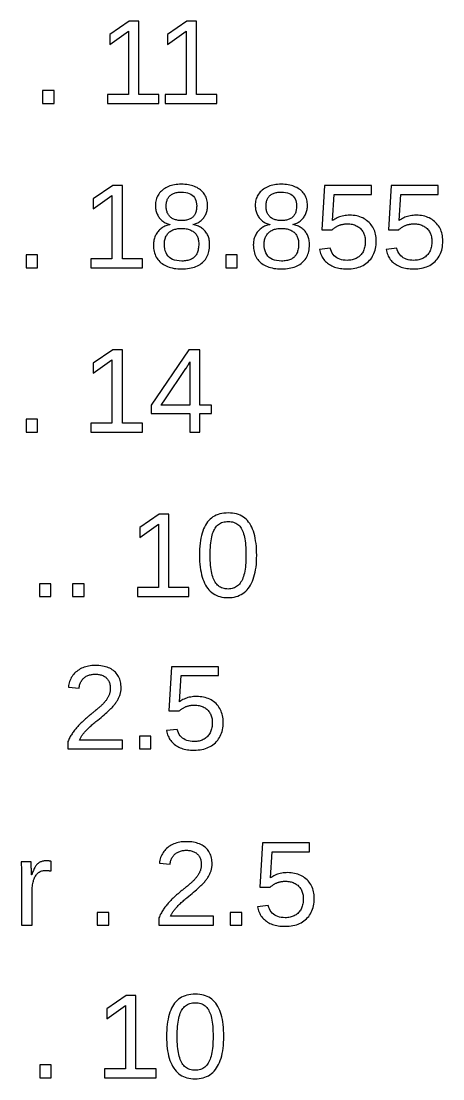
# Model space of a CAD drawing. Extents: x -27 to 133, y -77 to 15.
# Drawn here: x 112.62 to 120.69, y -29.76 to -9.49 of the extents above; entities that cross this region are included whole.
import ezdxf

# ---------------------------------------------------------------- set-up
doc = ezdxf.new("R2010")
doc.units = 0
doc.layers.get('0').update_dxf_attribs({"linetype": 'CONTINUOUS'})

msp = doc.modelspace()

# ---------------------------------------------------------------- linework, layer by layer
for points in [[(115.255, -10.8977), (114.871, -10.8977), (114.871, -9.49239), (114.686, -9.49239), (114.313, -9.74861), (114.313, -9.93883), (114.669, -9.68484), (114.669, -10.8977), (114.267, -10.8977), (114.267, -11.0689), (115.255, -11.0689)], [(116.36, -10.8977), (115.976, -10.8977), (115.976, -9.49239), (115.79, -9.49239), (115.417, -9.74861), (115.417, -9.93883), (115.773, -9.68484), (115.773, -10.8977), (115.372, -10.8977), (115.372, -11.0689), (116.36, -11.0689)], [(113.247, -10.8239), (113.028, -10.8239), (113.028, -11.0689), (113.247, -11.0689)], [(114.938, -14.0477), (114.555, -14.0477), (114.555, -12.6424), (114.369, -12.6424), (113.996, -12.8986), (113.996, -13.0888), (114.352, -12.8348), (114.352, -14.0477), (113.951, -14.0477), (113.951, -14.2189), (114.938, -14.2189)], [(115.727, -14.2406), (115.765, -14.2384), (115.802, -14.2348), (115.837, -14.2298), (115.87, -14.2233), (115.902, -14.2153), (115.933, -14.2059), (115.962, -14.1951), (115.99, -14.1829), (116.016, -14.1691), (116.041, -14.154), (116.065, -14.1374), (116.087, -14.1194), (116.107, -14.1), (116.126, -14.0795), (116.143, -14.0579), (116.159, -14.0352), (116.173, -14.0113), (116.185, -13.9863), (116.196, -13.9601), (116.205, -13.9328), (116.212, -13.9044), (116.218, -13.8748), (116.222, -13.8441), (116.224, -13.8122), (116.225, -13.7792), (116.225, -13.7556), (116.223, -13.7326), (116.221, -13.7102), (116.217, -13.6884), (116.213, -13.6673), (116.207, -13.6467), (116.201, -13.6268), (116.194, -13.6075), (116.185, -13.5888), (116.176, -13.5707), (116.165, -13.5532), (116.154, -13.5364), (116.141, -13.5202), (116.128, -13.5047), (116.114, -13.4902), (116.099, -13.4766), (116.083, -13.4639), (116.067, -13.4522), (116.05, -13.4414), (116.032, -13.4316), (116.013, -13.4227), (115.993, -13.4147), (115.973, -13.4076), (115.951, -13.4015), (115.929, -13.3963), (115.906, -13.3921), (115.906, -13.3876), (115.926, -13.3832), (115.945, -13.3779), (115.963, -13.3717), (115.981, -13.3646), (115.998, -13.3567), (116.015, -13.3479), (116.03, -13.3381), (116.045, -13.3275), (116.06, -13.316), (116.074, -13.3036), (116.087, -13.2904), (116.099, -13.2762), (116.111, -13.2612), (116.122, -13.2455), (116.132, -13.2293), (116.142, -13.2128), (116.15, -13.1959), (116.158, -13.1786), (116.164, -13.1608), (116.17, -13.1426), (116.175, -13.1241), (116.179, -13.1051), (116.182, -13.0857), (116.184, -13.0659), (116.186, -13.0457), (116.186, -13.0251), (116.185, -12.9968), (116.183, -12.9694), (116.179, -12.9429), (116.173, -12.9174), (116.166, -12.8927), (116.157, -12.869), (116.147, -12.8462), (116.135, -12.8243), (116.122, -12.8033), (116.106, -12.7833), (116.09, -12.7641), (116.071, -12.7459), (116.051, -12.7285), (116.03, -12.7123), (116.008, -12.6974), (115.984, -12.6838), (115.959, -12.6714), (115.933, -12.6604), (115.906, -12.6507), (115.878, -12.6422), (115.848, -12.6351), (115.818, -12.6293), (115.786, -12.6247), (115.753, -12.6215), (115.719, -12.6195), (115.684, -12.6189), (115.649, -12.6196), (115.616, -12.6215), (115.584, -12.6248), (115.553, -12.6295), (115.523, -12.6354), (115.494, -12.6427), (115.466, -12.6513), (115.439, -12.6613), (115.414, -12.6725), (115.389, -12.6851), (115.365, -12.699), (115.343, -12.7142), (115.322, -12.7308), (115.302, -12.7484), (115.283, -12.7668), (115.267, -12.7861), (115.252, -12.8061), (115.238, -12.827), (115.226, -12.8486), (115.216, -12.8711), (115.207, -12.8943), (115.2, -12.9184), (115.194, -12.9433), (115.19, -12.969), (115.188, -12.9955), (115.187, -13.0228), (115.187, -13.0434), (115.189, -13.0636), (115.191, -13.0835), (115.194, -13.1028), (115.198, -13.1218), (115.203, -13.1404), (115.209, -13.1586), (115.215, -13.1763), (115.223, -13.1937), (115.231, -13.2106), (115.24, -13.2271), (115.25, -13.2432), (115.261, -13.2589), (115.273, -13.274), (115.286, -13.2882), (115.299, -13.3016), (115.312, -13.3142), (115.327, -13.3259), (115.342, -13.3368), (115.357, -13.3469), (115.374, -13.3562), (115.39, -13.3646), (115.408, -13.3721), (115.426, -13.3789), (115.445, -13.3848), (115.464, -13.3898), (115.464, -13.3943), (115.444, -13.3982), (115.423, -13.4031), (115.404, -13.409), (115.384, -13.4159), (115.366, -13.4238), (115.348, -13.4326), (115.331, -13.4424), (115.314, -13.4532), (115.297, -13.465), (115.282, -13.4777), (115.267, -13.4914), (115.252, -13.5062), (115.238, -13.5219), (115.225, -13.5383), (115.213, -13.5554), (115.202, -13.573), (115.192, -13.5912), (115.184, -13.61), (115.176, -13.6294), (115.169, -13.6494), (115.163, -13.6699), (115.158, -13.6911), (115.155, -13.7128), (115.152, -13.7351), (115.151, -13.758), (115.15, -13.7814), (115.151, -13.8147), (115.153, -13.8469), (115.158, -13.8778), (115.164, -13.9075), (115.171, -13.9361), (115.18, -13.9634), (115.191, -13.9896), (115.204, -14.0146), (115.218, -14.0384), (115.234, -14.061), (115.252, -14.0824), (115.272, -14.1026), (115.293, -14.1216), (115.315, -14.1393), (115.339, -14.1556), (115.364, -14.1705), (115.391, -14.1839), (115.419, -14.196), (115.448, -14.2066), (115.478, -14.2158), (115.51, -14.2236), (115.543, -14.23), (115.577, -14.2349), (115.613, -14.2385), (115.65, -14.2406), (115.688, -14.2413)], [(115.665, -13.3133), (115.644, -13.3121), (115.625, -13.31), (115.606, -13.307), (115.588, -13.3032), (115.57, -13.2986), (115.554, -13.2931), (115.538, -13.2868), (115.523, -13.2797), (115.508, -13.2717), (115.495, -13.2629), (115.482, -13.2532), (115.469, -13.2427), (115.458, -13.2314), (115.448, -13.2193), (115.438, -13.2065), (115.43, -13.1929), (115.422, -13.1785), (115.415, -13.1634), (115.409, -13.1475), (115.404, -13.1309), (115.4, -13.1135), (115.397, -13.0953), (115.395, -13.0764), (115.393, -13.0567), (115.393, -13.0362), (115.393, -13.0161), (115.395, -12.9968), (115.397, -12.9783), (115.4, -12.9606), (115.404, -12.9436), (115.409, -12.9274), (115.414, -12.912), (115.421, -12.8974), (115.429, -12.8835), (115.437, -12.8705), (115.446, -12.8582), (115.456, -12.8467), (115.467, -12.836), (115.479, -12.826), (115.492, -12.8169), (115.505, -12.8086), (115.519, -12.801), (115.535, -12.7943), (115.55, -12.7883), (115.567, -12.7831), (115.584, -12.7788), (115.603, -12.7752), (115.622, -12.7724), (115.642, -12.7704), (115.662, -12.7692), (115.684, -12.7688), (115.727, -12.7704), (115.767, -12.7752), (115.803, -12.7831), (115.836, -12.7941), (115.866, -12.8084), (115.892, -12.8258), (115.914, -12.8464), (115.934, -12.8701), (115.949, -12.897), (115.961, -12.9271), (115.97, -12.9603), (115.975, -12.9967), (115.977, -13.0362), (115.976, -13.0583), (115.975, -13.0794), (115.973, -13.0996), (115.97, -13.1188), (115.966, -13.137), (115.961, -13.1543), (115.955, -13.1706), (115.949, -13.1859), (115.941, -13.2003), (115.933, -13.2138), (115.924, -13.2262), (115.914, -13.2377), (115.903, -13.2483), (115.891, -13.258), (115.878, -13.2669), (115.865, -13.275), (115.85, -13.2824), (115.835, -13.289), (115.819, -13.2948), (115.803, -13.2998), (115.785, -13.3041), (115.767, -13.3075), (115.748, -13.3103), (115.728, -13.3122), (115.707, -13.3134), (115.686, -13.3137)], [(117.639, -14.2406), (117.676, -14.2384), (117.713, -14.2348), (117.748, -14.2298), (117.781, -14.2233), (117.813, -14.2153), (117.844, -14.2059), (117.873, -14.1951), (117.901, -14.1829), (117.927, -14.1691), (117.952, -14.154), (117.976, -14.1374), (117.998, -14.1194), (118.018, -14.1), (118.037, -14.0795), (118.054, -14.0579), (118.07, -14.0352), (118.084, -14.0113), (118.096, -13.9863), (118.107, -13.9601), (118.116, -13.9328), (118.123, -13.9044), (118.129, -13.8748), (118.133, -13.8441), (118.136, -13.8122), (118.137, -13.7792), (118.136, -13.7556), (118.135, -13.7326), (118.132, -13.7102), (118.129, -13.6884), (118.124, -13.6673), (118.119, -13.6467), (118.112, -13.6268), (118.105, -13.6075), (118.096, -13.5888), (118.087, -13.5707), (118.076, -13.5532), (118.065, -13.5364), (118.053, -13.5202), (118.039, -13.5047), (118.025, -13.4902), (118.01, -13.4766), (117.995, -13.4639), (117.978, -13.4522), (117.961, -13.4414), (117.943, -13.4316), (117.924, -13.4227), (117.904, -13.4147), (117.884, -13.4076), (117.863, -13.4015), (117.84, -13.3963), (117.818, -13.3921), (117.818, -13.3876), (117.837, -13.3832), (117.856, -13.3779), (117.875, -13.3717), (117.892, -13.3646), (117.909, -13.3567), (117.926, -13.3479), (117.942, -13.3381), (117.957, -13.3275), (117.971, -13.316), (117.985, -13.3036), (117.998, -13.2904), (118.011, -13.2762), (118.022, -13.2612), (118.033, -13.2455), (118.044, -13.2293), (118.053, -13.2128), (118.061, -13.1959), (118.069, -13.1786), (118.076, -13.1608), (118.081, -13.1426), (118.086, -13.1241), (118.09, -13.1051), (118.093, -13.0857), (118.096, -13.0659), (118.097, -13.0457), (118.097, -13.0251), (118.097, -12.9968), (118.094, -12.9694), (118.09, -12.9429), (118.085, -12.9174), (118.077, -12.8927), (118.069, -12.869), (118.058, -12.8462), (118.046, -12.8243), (118.033, -12.8033), (118.018, -12.7833), (118.001, -12.7641), (117.982, -12.7459), (117.963, -12.7285), (117.941, -12.7123), (117.919, -12.6974), (117.895, -12.6838), (117.87, -12.6714), (117.844, -12.6604), (117.817, -12.6507), (117.789, -12.6422), (117.76, -12.6351), (117.729, -12.6293), (117.697, -12.6247), (117.664, -12.6215), (117.63, -12.6195), (117.595, -12.6189), (117.561, -12.6196), (117.527, -12.6215), (117.495, -12.6248), (117.464, -12.6295), (117.434, -12.6354), (117.405, -12.6427), (117.377, -12.6513), (117.35, -12.6613), (117.325, -12.6725), (117.3, -12.6851), (117.277, -12.699), (117.254, -12.7142), (117.233, -12.7308), (117.213, -12.7484), (117.195, -12.7668), (117.178, -12.7861), (117.163, -12.8061), (117.149, -12.827), (117.137, -12.8486), (117.127, -12.8711), (117.118, -12.8943), (117.111, -12.9184), (117.105, -12.9433), (117.101, -12.969), (117.099, -12.9955), (117.098, -13.0228), (117.099, -13.0434), (117.1, -13.0636), (117.102, -13.0835), (117.105, -13.1028), (117.109, -13.1218), (117.114, -13.1404), (117.12, -13.1586), (117.126, -13.1763), (117.134, -13.1937), (117.142, -13.2106), (117.151, -13.2271), (117.162, -13.2432), (117.173, -13.2589), (117.184, -13.274), (117.197, -13.2882), (117.21, -13.3016), (117.224, -13.3142), (117.238, -13.3259), (117.253, -13.3368), (117.268, -13.3469), (117.285, -13.3562), (117.302, -13.3646), (117.319, -13.3721), (117.337, -13.3789), (117.356, -13.3848), (117.376, -13.3898), (117.376, -13.3943), (117.355, -13.3982), (117.334, -13.4031), (117.315, -13.409), (117.296, -13.4159), (117.277, -13.4238), (117.259, -13.4326), (117.242, -13.4424), (117.225, -13.4532), (117.209, -13.465), (117.193, -13.4777), (117.178, -13.4914), (117.164, -13.5062), (117.15, -13.5219), (117.137, -13.5383), (117.125, -13.5554), (117.114, -13.573), (117.104, -13.5912), (117.095, -13.61), (117.087, -13.6294), (117.08, -13.6494), (117.074, -13.6699), (117.07, -13.6911), (117.066, -13.7128), (117.063, -13.7351), (117.062, -13.758), (117.061, -13.7814), (117.062, -13.8147), (117.065, -13.8469), (117.069, -13.8778), (117.075, -13.9075), (117.082, -13.9361), (117.092, -13.9634), (117.103, -13.9896), (117.115, -14.0146), (117.13, -14.0384), (117.146, -14.061), (117.163, -14.0824), (117.183, -14.1026), (117.204, -14.1216), (117.227, -14.1393), (117.25, -14.1556), (117.276, -14.1705), (117.302, -14.1839), (117.33, -14.196), (117.359, -14.2066), (117.39, -14.2158), (117.421, -14.2236), (117.454, -14.23), (117.489, -14.2349), (117.524, -14.2385), (117.561, -14.2406), (117.599, -14.2413)], [(117.576, -13.3133), (117.556, -13.3121), (117.536, -13.31), (117.517, -13.307), (117.499, -13.3032), (117.482, -13.2986), (117.465, -13.2931), (117.449, -13.2868), (117.434, -13.2797), (117.419, -13.2717), (117.406, -13.2629), (117.393, -13.2532), (117.381, -13.2427), (117.369, -13.2314), (117.359, -13.2193), (117.349, -13.2065), (117.341, -13.1929), (117.333, -13.1785), (117.326, -13.1634), (117.32, -13.1475), (117.315, -13.1309), (117.311, -13.1135), (117.308, -13.0953), (117.306, -13.0764), (117.305, -13.0567), (117.304, -13.0362), (117.305, -13.0161), (117.306, -12.9968), (117.308, -12.9783), (117.311, -12.9606), (117.315, -12.9436), (117.32, -12.9274), (117.326, -12.912), (117.332, -12.8974), (117.34, -12.8835), (117.348, -12.8705), (117.357, -12.8582), (117.367, -12.8467), (117.378, -12.836), (117.39, -12.826), (117.403, -12.8169), (117.416, -12.8086), (117.431, -12.801), (117.446, -12.7943), (117.462, -12.7883), (117.478, -12.7831), (117.496, -12.7788), (117.514, -12.7752), (117.533, -12.7724), (117.553, -12.7704), (117.574, -12.7692), (117.595, -12.7688), (117.638, -12.7704), (117.678, -12.7752), (117.715, -12.7831), (117.748, -12.7941), (117.777, -12.8084), (117.803, -12.8258), (117.826, -12.8464), (117.845, -12.8701), (117.86, -12.897), (117.873, -12.9271), (117.881, -12.9603), (117.886, -12.9967), (117.888, -13.0362), (117.888, -13.0583), (117.886, -13.0794), (117.884, -13.0996), (117.881, -13.1188), (117.877, -13.137), (117.872, -13.1543), (117.867, -13.1706), (117.86, -13.1859), (117.852, -13.2003), (117.844, -13.2138), (117.835, -13.2262), (117.825, -13.2377), (117.814, -13.2483), (117.802, -13.258), (117.789, -13.2669), (117.776, -13.275), (117.762, -13.2824), (117.746, -13.289), (117.731, -13.2948), (117.714, -13.2998), (117.697, -13.3041), (117.678, -13.3075), (117.659, -13.3103), (117.639, -13.3122), (117.619, -13.3134), (117.597, -13.3137)], [(118.895, -14.2405), (118.933, -14.2379), (118.97, -14.2337), (119.006, -14.2277), (119.04, -14.2201), (119.073, -14.2108), (119.105, -14.1998), (119.135, -14.1871), (119.164, -14.1727), (119.192, -14.1566), (119.218, -14.1388), (119.243, -14.1193), (119.266, -14.0981), (119.288, -14.0754), (119.308, -14.0515), (119.327, -14.0263), (119.343, -13.9999), (119.358, -13.9722), (119.371, -13.9432), (119.383, -13.913), (119.392, -13.8816), (119.4, -13.8488), (119.407, -13.8148), (119.411, -13.7796), (119.414, -13.7431), (119.414, -13.7053), (119.414, -13.6721), (119.411, -13.6398), (119.407, -13.6085), (119.401, -13.5782), (119.394, -13.5489), (119.385, -13.5206), (119.374, -13.4932), (119.362, -13.4668), (119.348, -13.4414), (119.333, -13.417), (119.315, -13.3935), (119.297, -13.371), (119.276, -13.3495), (119.254, -13.3294), (119.231, -13.3108), (119.207, -13.2938), (119.182, -13.2785), (119.156, -13.2647), (119.129, -13.2526), (119.1, -13.2421), (119.07, -13.2332), (119.04, -13.226), (119.008, -13.2203), (118.975, -13.2163), (118.941, -13.2138), (118.905, -13.213), (118.876, -13.2136), (118.847, -13.2154), (118.819, -13.2184), (118.792, -13.2226), (118.765, -13.2279), (118.739, -13.2345), (118.714, -13.2422), (118.69, -13.2512), (118.666, -13.2613), (118.644, -13.2726), (118.621, -13.2851), (118.6, -13.2988), (118.58, -13.3137), (118.61, -12.8136), (119.323, -12.8136), (119.323, -12.6424), (118.426, -12.6424), (118.374, -13.4905), (118.571, -13.4905), (118.582, -13.4813), (118.592, -13.4724), (118.603, -13.464), (118.614, -13.456), (118.625, -13.4485), (118.636, -13.4413), (118.647, -13.4346), (118.657, -13.4283), (118.668, -13.4225), (118.679, -13.417), (118.69, -13.412), (118.701, -13.4074), (118.712, -13.4033), (118.723, -13.3994), (118.734, -13.3959), (118.745, -13.3927), (118.756, -13.3898), (118.768, -13.3873), (118.779, -13.385), (118.791, -13.383), (118.803, -13.3813), (118.815, -13.3799), (118.827, -13.3789), (118.839, -13.3781), (118.851, -13.3777), (118.864, -13.3775), (118.888, -13.3781), (118.911, -13.3797), (118.933, -13.3824), (118.954, -13.3862), (118.975, -13.3911), (118.995, -13.3971), (119.014, -13.4041), (119.032, -13.4123), (119.05, -13.4215), (119.067, -13.4318), (119.083, -13.4432), (119.098, -13.4557), (119.113, -13.4693), (119.127, -13.4837), (119.139, -13.4988), (119.151, -13.5146), (119.161, -13.5311), (119.17, -13.5483), (119.178, -13.5661), (119.185, -13.5846), (119.192, -13.6038), (119.196, -13.6236), (119.2, -13.6442), (119.203, -13.6654), (119.205, -13.6873), (119.205, -13.7098), (119.205, -13.7357), (119.203, -13.7608), (119.2, -13.7849), (119.196, -13.8082), (119.192, -13.8307), (119.186, -13.8522), (119.179, -13.8729), (119.17, -13.8928), (119.161, -13.9117), (119.151, -13.9298), (119.139, -13.9471), (119.127, -13.9634), (119.113, -13.9789), (119.099, -13.9934), (119.084, -14.0067), (119.067, -14.0189), (119.05, -14.0299), (119.032, -14.0398), (119.014, -14.0484), (118.994, -14.056), (118.974, -14.0623), (118.953, -14.0676), (118.931, -14.0716), (118.908, -14.0745), (118.884, -14.0763), (118.859, -14.0768), (118.82, -14.0754), (118.783, -14.0713), (118.748, -14.0644), (118.716, -14.0547), (118.686, -14.0422), (118.658, -14.027), (118.633, -14.009), (118.61, -13.9883), (118.59, -13.9647), (118.572, -13.9385), (118.556, -13.9094), (118.543, -13.8776), (118.532, -13.843), (118.328, -13.8665), (118.334, -13.894), (118.341, -13.9205), (118.35, -13.9461), (118.359, -13.9705), (118.37, -13.994), (118.382, -14.0165), (118.395, -14.0379), (118.41, -14.0583), (118.425, -14.0777), (118.442, -14.0961), (118.46, -14.1134), (118.479, -14.1298), (118.499, -14.1451), (118.52, -14.1593), (118.543, -14.1724), (118.566, -14.1844), (118.59, -14.1952), (118.616, -14.2049), (118.642, -14.2134), (118.67, -14.2208), (118.698, -14.2271), (118.727, -14.2322), (118.758, -14.2362), (118.789, -14.239), (118.822, -14.2407), (118.855, -14.2413)], [(120.169, -14.2405), (120.208, -14.2379), (120.245, -14.2337), (120.28, -14.2277), (120.315, -14.2201), (120.348, -14.2108), (120.379, -14.1998), (120.41, -14.1871), (120.439, -14.1727), (120.466, -14.1566), (120.492, -14.1388), (120.517, -14.1193), (120.541, -14.0981), (120.563, -14.0754), (120.583, -14.0515), (120.601, -14.0263), (120.618, -13.9999), (120.633, -13.9722), (120.646, -13.9432), (120.657, -13.913), (120.667, -13.8816), (120.675, -13.8488), (120.681, -13.8148), (120.685, -13.7796), (120.688, -13.7431), (120.689, -13.7053), (120.688, -13.6721), (120.686, -13.6398), (120.682, -13.6085), (120.676, -13.5782), (120.668, -13.5489), (120.659, -13.5206), (120.649, -13.4932), (120.637, -13.4668), (120.623, -13.4414), (120.607, -13.417), (120.59, -13.3935), (120.571, -13.371), (120.551, -13.3495), (120.529, -13.3294), (120.506, -13.3108), (120.482, -13.2938), (120.457, -13.2785), (120.43, -13.2647), (120.403, -13.2526), (120.374, -13.2421), (120.345, -13.2332), (120.314, -13.226), (120.282, -13.2203), (120.249, -13.2163), (120.215, -13.2138), (120.18, -13.213), (120.15, -13.2136), (120.121, -13.2154), (120.093, -13.2184), (120.066, -13.2226), (120.039, -13.2279), (120.014, -13.2345), (119.989, -13.2422), (119.964, -13.2512), (119.941, -13.2613), (119.918, -13.2726), (119.896, -13.2851), (119.875, -13.2988), (119.854, -13.3137), (119.884, -12.8136), (120.597, -12.8136), (120.597, -12.6424), (119.701, -12.6424), (119.648, -13.4905), (119.845, -13.4905), (119.856, -13.4813), (119.867, -13.4724), (119.878, -13.464), (119.889, -13.456), (119.899, -13.4485), (119.91, -13.4413), (119.921, -13.4346), (119.932, -13.4283), (119.943, -13.4225), (119.954, -13.417), (119.965, -13.412), (119.975, -13.4074), (119.986, -13.4033), (119.997, -13.3994), (120.008, -13.3959), (120.019, -13.3927), (120.031, -13.3898), (120.042, -13.3873), (120.054, -13.385), (120.065, -13.383), (120.077, -13.3813), (120.089, -13.3799), (120.101, -13.3789), (120.114, -13.3781), (120.126, -13.3777), (120.138, -13.3775), (120.162, -13.3781), (120.185, -13.3797), (120.207, -13.3824), (120.229, -13.3862), (120.249, -13.3911), (120.269, -13.3971), (120.288, -13.4041), (120.307, -13.4123), (120.324, -13.4215), (120.341, -13.4318), (120.357, -13.4432), (120.373, -13.4557), (120.387, -13.4693), (120.401, -13.4837), (120.414, -13.4988), (120.425, -13.5146), (120.435, -13.5311), (120.445, -13.5483), (120.453, -13.5661), (120.46, -13.5846), (120.466, -13.6038), (120.471, -13.6236), (120.475, -13.6442), (120.477, -13.6654), (120.479, -13.6873), (120.48, -13.7098), (120.479, -13.7357), (120.478, -13.7608), (120.475, -13.7849), (120.471, -13.8082), (120.466, -13.8307), (120.46, -13.8522), (120.453, -13.8729), (120.445, -13.8928), (120.436, -13.9117), (120.425, -13.9298), (120.414, -13.9471), (120.401, -13.9634), (120.388, -13.9789), (120.373, -13.9934), (120.358, -14.0067), (120.342, -14.0189), (120.325, -14.0299), (120.307, -14.0398), (120.288, -14.0484), (120.269, -14.056), (120.248, -14.0623), (120.227, -14.0676), (120.205, -14.0716), (120.182, -14.0745), (120.158, -14.0763), (120.134, -14.0768), (120.094, -14.0754), (120.057, -14.0713), (120.023, -14.0644), (119.99, -14.0547), (119.96, -14.0422), (119.933, -14.027), (119.908, -14.009), (119.885, -13.9883), (119.864, -13.9647), (119.846, -13.9385), (119.83, -13.9094), (119.817, -13.8776), (119.806, -13.843), (119.602, -13.8665), (119.609, -13.894), (119.616, -13.9205), (119.624, -13.9461), (119.634, -13.9705), (119.645, -13.994), (119.657, -14.0165), (119.67, -14.0379), (119.684, -14.0583), (119.7, -14.0777), (119.716, -14.0961), (119.734, -14.1134), (119.753, -14.1298), (119.774, -14.1451), (119.795, -14.1593), (119.817, -14.1724), (119.841, -14.1844), (119.865, -14.1952), (119.89, -14.2049), (119.917, -14.2134), (119.944, -14.2208), (119.972, -14.2271), (120.002, -14.2322), (120.032, -14.2362), (120.064, -14.239), (120.096, -14.2407), (120.129, -14.2413)], [(115.641, -14.0883), (115.596, -14.0826), (115.555, -14.0729), (115.517, -14.0594), (115.484, -14.0421), (115.455, -14.0209), (115.429, -13.9959), (115.407, -13.967), (115.39, -13.9342), (115.376, -13.8976), (115.366, -13.8571), (115.36, -13.8128), (115.358, -13.7647), (115.359, -13.7435), (115.36, -13.723), (115.363, -13.7033), (115.366, -13.6843), (115.371, -13.6659), (115.377, -13.6483), (115.383, -13.6314), (115.391, -13.6152), (115.399, -13.5997), (115.409, -13.5849), (115.42, -13.5708), (115.432, -13.5575), (115.444, -13.5448), (115.458, -13.533), (115.472, -13.5221), (115.488, -13.5121), (115.504, -13.5031), (115.521, -13.4951), (115.538, -13.488), (115.557, -13.4818), (115.576, -13.4766), (115.596, -13.4724), (115.617, -13.469), (115.638, -13.4667), (115.661, -13.4653), (115.684, -13.4648), (115.708, -13.4652), (115.731, -13.4665), (115.753, -13.4687), (115.774, -13.4718), (115.795, -13.4758), (115.814, -13.4806), (115.833, -13.4864), (115.851, -13.493), (115.868, -13.5004), (115.885, -13.5088), (115.9, -13.5181), (115.915, -13.5282), (115.929, -13.5392), (115.942, -13.5511), (115.954, -13.5638), (115.964, -13.5774), (115.974, -13.5918), (115.983, -13.6071), (115.991, -13.6232), (115.997, -13.6402), (116.003, -13.6581), (116.008, -13.6768), (116.011, -13.6964), (116.014, -13.7168), (116.016, -13.7381), (116.016, -13.7602), (116.016, -13.7861), (116.014, -13.811), (116.012, -13.8347), (116.008, -13.8574), (116.004, -13.8789), (115.999, -13.8993), (115.993, -13.9187), (115.986, -13.9369), (115.977, -13.954), (115.968, -13.97), (115.958, -13.9849), (115.947, -13.9987), (115.936, -14.0114), (115.923, -14.023), (115.909, -14.0338), (115.894, -14.0436), (115.878, -14.0525), (115.861, -14.0604), (115.843, -14.0674), (115.824, -14.0735), (115.805, -14.0786), (115.784, -14.0828), (115.762, -14.0861), (115.739, -14.0884), (115.715, -14.0898), (115.69, -14.0903)], [(117.553, -14.0883), (117.507, -14.0826), (117.466, -14.0729), (117.429, -14.0594), (117.395, -14.0421), (117.366, -14.0209), (117.34, -13.9959), (117.319, -13.967), (117.301, -13.9342), (117.287, -13.8976), (117.277, -13.8571), (117.271, -13.8128), (117.269, -13.7647), (117.27, -13.7435), (117.271, -13.723), (117.274, -13.7033), (117.278, -13.6843), (117.282, -13.6659), (117.288, -13.6483), (117.294, -13.6314), (117.302, -13.6152), (117.311, -13.5997), (117.32, -13.5849), (117.331, -13.5708), (117.343, -13.5575), (117.356, -13.5448), (117.369, -13.533), (117.384, -13.5221), (117.399, -13.5121), (117.415, -13.5031), (117.432, -13.4951), (117.449, -13.488), (117.468, -13.4818), (117.487, -13.4766), (117.507, -13.4724), (117.528, -13.469), (117.549, -13.4667), (117.572, -13.4653), (117.595, -13.4648), (117.619, -13.4652), (117.642, -13.4665), (117.664, -13.4687), (117.685, -13.4718), (117.706, -13.4758), (117.726, -13.4806), (117.744, -13.4864), (117.762, -13.493), (117.78, -13.5004), (117.796, -13.5088), (117.811, -13.5181), (117.826, -13.5282), (117.84, -13.5392), (117.853, -13.5511), (117.865, -13.5638), (117.876, -13.5774), (117.885, -13.5918), (117.894, -13.6071), (117.902, -13.6232), (117.909, -13.6402), (117.914, -13.6581), (117.919, -13.6768), (117.923, -13.6964), (117.925, -13.7168), (117.927, -13.7381), (117.927, -13.7602), (117.927, -13.7861), (117.925, -13.811), (117.923, -13.8347), (117.92, -13.8574), (117.915, -13.8789), (117.91, -13.8993), (117.904, -13.9187), (117.897, -13.9369), (117.889, -13.954), (117.88, -13.97), (117.87, -13.9849), (117.859, -13.9987), (117.847, -14.0114), (117.834, -14.023), (117.82, -14.0338), (117.805, -14.0436), (117.789, -14.0525), (117.772, -14.0604), (117.754, -14.0674), (117.736, -14.0735), (117.716, -14.0786), (117.695, -14.0828), (117.673, -14.0861), (117.65, -14.0884), (117.627, -14.0898), (117.602, -14.0903)], [(112.93, -13.9739), (112.712, -13.9739), (112.712, -14.2189), (112.93, -14.2189)], [(116.752, -13.9739), (116.534, -13.9739), (116.534, -14.2189), (116.752, -14.2189)], [(114.94, -17.1977), (114.556, -17.1977), (114.556, -15.7924), (114.37, -15.7924), (113.997, -16.0486), (113.997, -16.2388), (114.353, -15.9848), (114.353, -17.1977), (113.952, -17.1977), (113.952, -17.3689), (114.94, -17.3689)], [(116.037, -17.012), (116.259, -17.012), (116.259, -16.8531), (116.037, -16.8531), (116.037, -15.7924), (115.826, -15.7924), (115.104, -16.8553), (115.104, -17.012), (115.847, -17.012), (115.847, -17.3689), (116.037, -17.3689)], [(115.308, -16.8307), (115.368, -16.7479), (115.772, -16.1527), (115.774, -16.1492), (115.777, -16.1454), (115.78, -16.1412), (115.782, -16.1366), (115.785, -16.1317), (115.789, -16.1264), (115.792, -16.1207), (115.796, -16.1146), (115.799, -16.1082), (115.803, -16.1014), (115.807, -16.0943), (115.811, -16.0867), (115.816, -16.0788), (115.82, -16.071), (115.824, -16.0637), (115.828, -16.057), (115.831, -16.0508), (115.834, -16.0452), (115.837, -16.0401), (115.839, -16.0355), (115.841, -16.0315), (115.843, -16.028), (115.845, -16.0251), (115.846, -16.0227), (115.847, -16.0208), (115.847, -16.0195), (115.847, -16.8531), (115.29, -16.8531)], [(112.931, -17.1239), (112.713, -17.1239), (112.713, -17.3689), (112.931, -17.3689)], [(115.829, -20.3477), (115.445, -20.3477), (115.445, -18.9424), (115.26, -18.9424), (114.887, -19.1986), (114.887, -19.3888), (115.243, -19.1348), (115.243, -20.3477), (114.841, -20.3477), (114.841, -20.5189), (115.829, -20.5189)], [(116.617, -20.5401), (116.656, -20.5364), (116.694, -20.5302), (116.73, -20.5216), (116.765, -20.5105), (116.798, -20.497), (116.83, -20.481), (116.86, -20.4625), (116.888, -20.4416), (116.915, -20.4182), (116.941, -20.3923), (116.965, -20.364), (116.987, -20.3332), (117.007, -20.3001), (117.026, -20.2647), (117.044, -20.2272), (117.059, -20.1874), (117.073, -20.1455), (117.086, -20.1013), (117.096, -20.0549), (117.105, -20.0063), (117.113, -19.9555), (117.119, -19.9024), (117.123, -19.8472), (117.125, -19.7898), (117.126, -19.7301), (117.125, -19.6695), (117.123, -19.6112), (117.119, -19.5552), (117.114, -19.5015), (117.106, -19.4502), (117.098, -19.4013), (117.088, -19.3546), (117.076, -19.3103), (117.063, -19.2683), (117.048, -19.2286), (117.031, -19.1913), (117.013, -19.1563), (116.993, -19.1237), (116.972, -19.0934), (116.949, -19.0655), (116.925, -19.0401), (116.898, -19.017), (116.87, -18.9964), (116.84, -18.9783), (116.808, -18.9625), (116.775, -18.9492), (116.74, -18.9383), (116.703, -18.9298), (116.665, -18.9237), (116.624, -18.9201), (116.582, -18.9189), (116.539, -18.9201), (116.498, -18.9237), (116.458, -18.9297), (116.421, -18.9381), (116.385, -18.9488), (116.351, -18.962), (116.318, -18.9776), (116.288, -18.9956), (116.259, -19.016), (116.233, -19.0387), (116.208, -19.0639), (116.185, -19.0915), (116.163, -19.1214), (116.144, -19.1538), (116.126, -19.1885), (116.109, -19.2257), (116.094, -19.2653), (116.081, -19.3073), (116.069, -19.3517), (116.059, -19.3986), (116.05, -19.4478), (116.043, -19.4994), (116.038, -19.5535), (116.034, -19.6099), (116.031, -19.6688), (116.031, -19.7301), (116.031, -19.7901), (116.034, -19.8478), (116.038, -19.9033), (116.044, -19.9565), (116.051, -20.0075), (116.06, -20.0562), (116.07, -20.1027), (116.082, -20.1469), (116.096, -20.1889), (116.111, -20.2286), (116.128, -20.2661), (116.147, -20.3013), (116.167, -20.3343), (116.189, -20.3649), (116.212, -20.3931), (116.237, -20.4188), (116.264, -20.4421), (116.292, -20.4629), (116.322, -20.4813), (116.353, -20.4972), (116.386, -20.5107), (116.421, -20.5217), (116.457, -20.5303), (116.495, -20.5364), (116.535, -20.5401), (116.576, -20.5413)], [(116.551, -20.3759), (116.525, -20.3731), (116.5, -20.3685), (116.477, -20.3621), (116.454, -20.3538), (116.433, -20.3437), (116.413, -20.3317), (116.394, -20.3179), (116.376, -20.3023), (116.36, -20.2848), (116.344, -20.2655), (116.33, -20.2443), (116.317, -20.2213), (116.304, -20.1963), (116.293, -20.1692), (116.283, -20.1399), (116.274, -20.1085), (116.265, -20.075), (116.258, -20.0394), (116.252, -20.0016), (116.246, -19.9617), (116.242, -19.9196), (116.239, -19.8754), (116.236, -19.8291), (116.235, -19.7807), (116.234, -19.7301), (116.235, -19.6781), (116.236, -19.6283), (116.239, -19.5809), (116.242, -19.5358), (116.246, -19.4929), (116.252, -19.4524), (116.258, -19.4142), (116.265, -19.3783), (116.273, -19.3447), (116.282, -19.3134), (116.292, -19.2844), (116.303, -19.2577), (116.315, -19.2333), (116.329, -19.211), (116.343, -19.1904), (116.358, -19.1716), (116.375, -19.1547), (116.393, -19.1395), (116.413, -19.1261), (116.433, -19.1144), (116.455, -19.1046), (116.478, -19.0966), (116.502, -19.0903), (116.528, -19.0858), (116.554, -19.0832), (116.582, -19.0823), (116.61, -19.0832), (116.636, -19.0859), (116.66, -19.0904), (116.684, -19.0968), (116.707, -19.1049), (116.728, -19.1149), (116.748, -19.1267), (116.767, -19.1403), (116.784, -19.1557), (116.801, -19.173), (116.816, -19.192), (116.83, -19.2129), (116.842, -19.2355), (116.854, -19.2602), (116.865, -19.2872), (116.875, -19.3163), (116.884, -19.3477), (116.891, -19.3813), (116.898, -19.4171), (116.905, -19.4551), (116.91, -19.4954), (116.914, -19.5379), (116.917, -19.5826), (116.919, -19.6295), (116.921, -19.6787), (116.921, -19.7301), (116.921, -19.7797), (116.919, -19.8273), (116.917, -19.8729), (116.913, -19.9164), (116.909, -19.958), (116.904, -19.9975), (116.897, -20.0351), (116.89, -20.0706), (116.882, -20.1041), (116.872, -20.1356), (116.862, -20.165), (116.851, -20.1925), (116.839, -20.218), (116.825, -20.2415), (116.811, -20.2631), (116.795, -20.2828), (116.779, -20.3007), (116.761, -20.3167), (116.742, -20.3308), (116.722, -20.343), (116.701, -20.3533), (116.678, -20.3618), (116.655, -20.3684), (116.63, -20.3731), (116.605, -20.3759), (116.578, -20.3768)], [(113.184, -20.2739), (112.966, -20.2739), (112.966, -20.5189), (113.184, -20.5189)], [(113.821, -20.2739), (113.602, -20.2739), (113.602, -20.5189), (113.821, -20.5189)], [(114.555, -23.2712), (113.732, -23.2712), (113.738, -23.2591), (113.744, -23.247), (113.75, -23.2348), (113.757, -23.2224), (113.764, -23.2101), (113.772, -23.1976), (113.781, -23.1851), (113.79, -23.1725), (113.799, -23.1598), (113.809, -23.1471), (113.82, -23.1343), (113.83, -23.1214), (113.842, -23.1084), (113.854, -23.0953), (113.867, -23.0819), (113.88, -23.0683), (113.894, -23.0545), (113.908, -23.0404), (113.923, -23.026), (113.939, -23.0114), (113.955, -22.9966), (113.972, -22.9815), (113.99, -22.9662), (114.008, -22.9506), (114.027, -22.9348), (114.047, -22.9188), (114.082, -22.8901), (114.115, -22.8626), (114.147, -22.8363), (114.176, -22.8111), (114.204, -22.7872), (114.23, -22.7644), (114.255, -22.7428), (114.277, -22.7224), (114.298, -22.7031), (114.317, -22.6851), (114.334, -22.6682), (114.35, -22.6525), (114.363, -22.6379), (114.376, -22.624), (114.388, -22.61), (114.399, -22.5961), (114.41, -22.5822), (114.421, -22.5682), (114.431, -22.5543), (114.441, -22.5403), (114.45, -22.5264), (114.458, -22.5124), (114.467, -22.4985), (114.474, -22.4845), (114.481, -22.4706), (114.488, -22.4567), (114.494, -22.4427), (114.5, -22.4287), (114.505, -22.4148), (114.51, -22.4008), (114.514, -22.3868), (114.518, -22.3728), (114.521, -22.3587), (114.524, -22.3447), (114.526, -22.3306), (114.528, -22.3166), (114.529, -22.3025), (114.53, -22.2884), (114.53, -22.2743), (114.529, -22.243), (114.527, -22.2128), (114.523, -22.1838), (114.518, -22.1558), (114.511, -22.129), (114.503, -22.1033), (114.493, -22.0788), (114.482, -22.0553), (114.469, -22.033), (114.454, -22.0118), (114.438, -21.9917), (114.421, -21.9727), (114.402, -21.9548), (114.382, -21.9382), (114.36, -21.9229), (114.337, -21.9089), (114.313, -21.8963), (114.287, -21.885), (114.26, -21.875), (114.232, -21.8663), (114.203, -21.859), (114.172, -21.853), (114.14, -21.8484), (114.106, -21.845), (114.072, -21.843), (114.035, -21.8424), (114.003, -21.843), (113.971, -21.845), (113.94, -21.8483), (113.909, -21.853), (113.88, -21.8589), (113.852, -21.8662), (113.825, -21.8748), (113.798, -21.8848), (113.773, -21.896), (113.748, -21.9086), (113.725, -21.9225), (113.702, -21.9377), (113.68, -21.9543), (113.66, -21.972), (113.64, -21.9905), (113.623, -22.01), (113.606, -22.0304), (113.591, -22.0518), (113.577, -22.074), (113.565, -22.0972), (113.554, -22.1212), (113.544, -22.1462), (113.536, -22.1721), (113.529, -22.1989), (113.524, -22.2266), (113.52, -22.2553), (113.726, -22.2743), (113.728, -22.2552), (113.732, -22.2367), (113.736, -22.2189), (113.741, -22.2018), (113.747, -22.1854), (113.754, -22.1696), (113.761, -22.1545), (113.77, -22.1401), (113.779, -22.1263), (113.789, -22.1132), (113.799, -22.1008), (113.811, -22.089), (113.823, -22.0779), (113.837, -22.0676), (113.85, -22.058), (113.864, -22.0494), (113.879, -22.0415), (113.894, -22.0345), (113.91, -22.0283), (113.926, -22.0229), (113.943, -22.0183), (113.961, -22.0146), (113.979, -22.0117), (113.997, -22.0096), (114.016, -22.0084), (114.035, -22.008), (114.056, -22.0084), (114.076, -22.0097), (114.095, -22.0118), (114.113, -22.0148), (114.131, -22.0186), (114.148, -22.0232), (114.164, -22.0287), (114.18, -22.0351), (114.195, -22.0423), (114.209, -22.0503), (114.222, -22.0592), (114.235, -22.069), (114.247, -22.0796), (114.258, -22.0909), (114.269, -22.103), (114.278, -22.1157), (114.287, -22.1292), (114.294, -22.1433), (114.301, -22.1581), (114.307, -22.1736), (114.312, -22.1898), (114.316, -22.2066), (114.319, -22.2242), (114.321, -22.2424), (114.323, -22.2614), (114.323, -22.281), (114.323, -22.2957), (114.322, -22.3101), (114.321, -22.3243), (114.319, -22.3383), (114.317, -22.352), (114.314, -22.3655), (114.31, -22.3788), (114.306, -22.3918), (114.302, -22.4046), (114.297, -22.4171), (114.291, -22.4294), (114.285, -22.4415), (114.279, -22.4533), (114.272, -22.465), (114.265, -22.4766), (114.257, -22.4881), (114.249, -22.4995), (114.241, -22.5108), (114.232, -22.5221), (114.223, -22.5333), (114.214, -22.5444), (114.205, -22.5554), (114.195, -22.5664), (114.184, -22.5773), (114.174, -22.5881), (114.163, -22.5988), (114.152, -22.6094), (114.141, -22.6201), (114.129, -22.6308), (114.117, -22.6415), (114.105, -22.6521), (114.093, -22.6628), (114.081, -22.6735), (114.068, -22.6841), (114.056, -22.6948), (114.043, -22.7055), (114.029, -22.7162), (114.016, -22.7268), (114.002, -22.7375), (113.989, -22.7482), (113.975, -22.7591), (113.961, -22.7701), (113.948, -22.7813), (113.934, -22.7926), (113.92, -22.804), (113.906, -22.8156), (113.892, -22.8273), (113.879, -22.8392), (113.865, -22.8512), (113.851, -22.8633), (113.837, -22.8756), (113.823, -22.888), (113.809, -22.9006), (113.795, -22.9134), (113.782, -22.9265), (113.768, -22.9397), (113.754, -22.9532), (113.741, -22.9669), (113.728, -22.9809), (113.715, -22.995), (113.701, -23.0094), (113.688, -23.0241), (113.676, -23.0389), (113.663, -23.054), (113.65, -23.0693), (113.638, -23.0849), (113.625, -23.1008), (113.613, -23.1171), (113.602, -23.1338), (113.59, -23.1509), (113.579, -23.1683), (113.569, -23.186), (113.558, -23.2042), (113.548, -23.2227), (113.538, -23.2415), (113.529, -23.2608), (113.52, -23.2804), (113.511, -23.3003), (113.511, -23.4424), (114.555, -23.4424)], [(115.965, -23.4639), (116.004, -23.4614), (116.041, -23.4572), (116.076, -23.4512), (116.111, -23.4436), (116.144, -23.4343), (116.175, -23.4233), (116.206, -23.4106), (116.235, -23.3961), (116.262, -23.38), (116.288, -23.3622), (116.313, -23.3428), (116.337, -23.3216), (116.359, -23.2989), (116.379, -23.275), (116.397, -23.2498), (116.414, -23.2234), (116.429, -23.1957), (116.442, -23.1667), (116.453, -23.1365), (116.463, -23.105), (116.471, -23.0723), (116.477, -23.0383), (116.481, -23.0031), (116.484, -22.9666), (116.485, -22.9288), (116.484, -22.8956), (116.482, -22.8633), (116.478, -22.832), (116.472, -22.8017), (116.464, -22.7724), (116.455, -22.744), (116.445, -22.7167), (116.433, -22.6903), (116.419, -22.6649), (116.403, -22.6404), (116.386, -22.617), (116.367, -22.5945), (116.347, -22.573), (116.325, -22.5528), (116.302, -22.5343), (116.278, -22.5173), (116.253, -22.502), (116.226, -22.4882), (116.199, -22.4761), (116.17, -22.4656), (116.141, -22.4567), (116.11, -22.4495), (116.078, -22.4438), (116.045, -22.4398), (116.011, -22.4373), (115.976, -22.4365), (115.946, -22.4371), (115.917, -22.4389), (115.889, -22.4419), (115.862, -22.4461), (115.835, -22.4514), (115.81, -22.458), (115.785, -22.4657), (115.76, -22.4747), (115.737, -22.4848), (115.714, -22.4961), (115.692, -22.5086), (115.671, -22.5223), (115.65, -22.5372), (115.68, -22.0371), (116.393, -22.0371), (116.393, -21.8659), (115.497, -21.8659), (115.444, -22.714), (115.641, -22.714), (115.652, -22.7048), (115.663, -22.6959), (115.674, -22.6875), (115.685, -22.6795), (115.695, -22.672), (115.706, -22.6648), (115.717, -22.6581), (115.728, -22.6518), (115.739, -22.646), (115.75, -22.6405), (115.761, -22.6355), (115.771, -22.6309), (115.782, -22.6267), (115.793, -22.6229), (115.804, -22.6194), (115.815, -22.6162), (115.827, -22.6133), (115.838, -22.6107), (115.85, -22.6085), (115.861, -22.6065), (115.873, -22.6048), (115.885, -22.6034), (115.897, -22.6024), (115.91, -22.6016), (115.922, -22.6012), (115.934, -22.601), (115.958, -22.6015), (115.981, -22.6032), (116.003, -22.6059), (116.025, -22.6097), (116.045, -22.6146), (116.065, -22.6205), (116.084, -22.6276), (116.103, -22.6357), (116.12, -22.645), (116.137, -22.6553), (116.153, -22.6667), (116.169, -22.6792), (116.183, -22.6928), (116.197, -22.7072), (116.21, -22.7223), (116.221, -22.7381), (116.231, -22.7546), (116.241, -22.7718), (116.249, -22.7896), (116.256, -22.8081), (116.262, -22.8273), (116.267, -22.8471), (116.271, -22.8677), (116.273, -22.8889), (116.275, -22.9108), (116.276, -22.9333), (116.275, -22.9592), (116.273, -22.9843), (116.271, -23.0084), (116.267, -23.0317), (116.262, -23.0542), (116.256, -23.0757), (116.249, -23.0964), (116.241, -23.1163), (116.232, -23.1352), (116.221, -23.1533), (116.21, -23.1706), (116.197, -23.1869), (116.184, -23.2024), (116.169, -23.2169), (116.154, -23.2302), (116.138, -23.2424), (116.121, -23.2534), (116.103, -23.2632), (116.084, -23.2719), (116.065, -23.2795), (116.044, -23.2858), (116.023, -23.291), (116.001, -23.2951), (115.978, -23.298), (115.954, -23.2997), (115.93, -23.3003), (115.89, -23.2989), (115.853, -23.2948), (115.819, -23.2879), (115.786, -23.2782), (115.756, -23.2657), (115.729, -23.2505), (115.704, -23.2325), (115.681, -23.2118), (115.66, -23.1882), (115.642, -23.1619), (115.626, -23.1329), (115.613, -23.1011), (115.602, -23.0665), (115.398, -23.09), (115.405, -23.1175), (115.412, -23.144), (115.42, -23.1695), (115.43, -23.194), (115.441, -23.2175), (115.453, -23.24), (115.466, -23.2614), (115.48, -23.2818), (115.496, -23.3012), (115.512, -23.3196), (115.53, -23.3369), (115.549, -23.3532), (115.57, -23.3686), (115.591, -23.3828), (115.613, -23.3959), (115.637, -23.4079), (115.661, -23.4187), (115.686, -23.4283), (115.713, -23.4369), (115.74, -23.4443), (115.768, -23.4506), (115.798, -23.4557), (115.828, -23.4597), (115.86, -23.4625), (115.892, -23.4642), (115.925, -23.4648)], [(115.097, -23.1974), (114.879, -23.1974), (114.879, -23.4424), (115.097, -23.4424)], [(116.297, -26.6477), (115.474, -26.6477), (115.48, -26.6357), (115.486, -26.6235), (115.492, -26.6113), (115.499, -26.599), (115.507, -26.5866), (115.515, -26.5741), (115.523, -26.5616), (115.532, -26.549), (115.541, -26.5363), (115.551, -26.5236), (115.562, -26.5108), (115.573, -26.4979), (115.584, -26.4849), (115.596, -26.4718), (115.609, -26.4585), (115.622, -26.4448), (115.636, -26.431), (115.65, -26.4169), (115.666, -26.4025), (115.681, -26.388), (115.698, -26.3731), (115.715, -26.358), (115.732, -26.3427), (115.751, -26.3272), (115.769, -26.3113), (115.789, -26.2953), (115.824, -26.2666), (115.857, -26.2391), (115.889, -26.2128), (115.918, -26.1877), (115.946, -26.1637), (115.973, -26.1409), (115.997, -26.1193), (116.02, -26.0989), (116.04, -26.0796), (116.059, -26.0616), (116.076, -26.0447), (116.092, -26.029), (116.106, -26.0144), (116.118, -26.0005), (116.13, -25.9865), (116.142, -25.9726), (116.153, -25.9587), (116.163, -25.9447), (116.173, -25.9308), (116.183, -25.9168), (116.192, -25.9029), (116.201, -25.8889), (116.209, -25.875), (116.216, -25.8611), (116.224, -25.8471), (116.23, -25.8332), (116.237, -25.8192), (116.242, -25.8053), (116.247, -25.7913), (116.252, -25.7773), (116.256, -25.7633), (116.26, -25.7493), (116.263, -25.7352), (116.266, -25.7212), (116.268, -25.7071), (116.27, -25.6931), (116.271, -25.679), (116.272, -25.6649), (116.272, -25.6508), (116.271, -25.6195), (116.269, -25.5893), (116.265, -25.5603), (116.26, -25.5324), (116.253, -25.5055), (116.245, -25.4799), (116.235, -25.4553), (116.224, -25.4318), (116.211, -25.4095), (116.196, -25.3883), (116.181, -25.3682), (116.163, -25.3492), (116.144, -25.3313), (116.124, -25.3147), (116.102, -25.2994), (116.079, -25.2854), (116.055, -25.2728), (116.029, -25.2615), (116.002, -25.2515), (115.974, -25.2428), (115.945, -25.2355), (115.914, -25.2295), (115.882, -25.2249), (115.848, -25.2216), (115.814, -25.2196), (115.778, -25.2189), (115.745, -25.2196), (115.713, -25.2215), (115.682, -25.2248), (115.652, -25.2295), (115.622, -25.2354), (115.594, -25.2427), (115.567, -25.2513), (115.54, -25.2613), (115.515, -25.2725), (115.49, -25.2851), (115.467, -25.299), (115.444, -25.3142), (115.422, -25.3308), (115.402, -25.3485), (115.383, -25.367), (115.365, -25.3865), (115.348, -25.407), (115.333, -25.4283), (115.32, -25.4505), (115.307, -25.4737), (115.296, -25.4977), (115.287, -25.5227), (115.278, -25.5486), (115.272, -25.5754), (115.266, -25.6031), (115.262, -25.6318), (115.468, -25.6508), (115.47, -25.6317), (115.474, -25.6132), (115.478, -25.5954), (115.483, -25.5783), (115.489, -25.5619), (115.496, -25.5461), (115.503, -25.531), (115.512, -25.5166), (115.521, -25.5028), (115.531, -25.4897), (115.542, -25.4773), (115.553, -25.4655), (115.566, -25.4544), (115.579, -25.4441), (115.592, -25.4346), (115.607, -25.4259), (115.621, -25.418), (115.636, -25.411), (115.652, -25.4048), (115.669, -25.3994), (115.685, -25.3948), (115.703, -25.3911), (115.721, -25.3882), (115.739, -25.3861), (115.758, -25.3849), (115.778, -25.3845), (115.798, -25.3849), (115.818, -25.3862), (115.837, -25.3883), (115.855, -25.3913), (115.873, -25.3951), (115.89, -25.3997), (115.906, -25.4052), (115.922, -25.4116), (115.937, -25.4188), (115.951, -25.4269), (115.964, -25.4358), (115.977, -25.4455), (115.989, -25.4561), (116, -25.4675), (116.011, -25.4795), (116.02, -25.4922), (116.029, -25.5057), (116.036, -25.5198), (116.043, -25.5346), (116.049, -25.5501), (116.054, -25.5663), (116.058, -25.5831), (116.061, -25.6007), (116.063, -25.6189), (116.065, -25.6379), (116.065, -25.6575), (116.065, -25.6722), (116.064, -25.6866), (116.063, -25.7008), (116.061, -25.7148), (116.059, -25.7285), (116.056, -25.742), (116.052, -25.7553), (116.049, -25.7683), (116.044, -25.7811), (116.039, -25.7936), (116.034, -25.8059), (116.028, -25.818), (116.021, -25.8298), (116.014, -25.8415), (116.007, -25.8531), (115.999, -25.8646), (115.991, -25.876), (115.983, -25.8874), (115.974, -25.8986), (115.966, -25.9098), (115.956, -25.9209), (115.947, -25.932), (115.937, -25.9429), (115.927, -25.9538), (115.916, -25.9646), (115.905, -25.9753), (115.894, -25.986), (115.883, -25.9966), (115.871, -26.0073), (115.86, -26.018), (115.848, -26.0286), (115.835, -26.0393), (115.823, -26.05), (115.811, -26.0607), (115.798, -26.0713), (115.785, -26.082), (115.772, -26.0927), (115.758, -26.1033), (115.745, -26.114), (115.731, -26.1248), (115.717, -26.1356), (115.704, -26.1467), (115.69, -26.1578), (115.676, -26.1691), (115.662, -26.1806), (115.648, -26.1921), (115.635, -26.2038), (115.621, -26.2157), (115.607, -26.2277), (115.593, -26.2398), (115.579, -26.2521), (115.565, -26.2645), (115.551, -26.2771), (115.537, -26.2899), (115.524, -26.303), (115.51, -26.3162), (115.497, -26.3297), (115.483, -26.3434), (115.47, -26.3574), (115.457, -26.3716), (115.444, -26.3859), (115.431, -26.4006), (115.418, -26.4154), (115.405, -26.4305), (115.392, -26.4458), (115.38, -26.4614), (115.368, -26.4773), (115.356, -26.4936), (115.344, -26.5103), (115.333, -26.5274), (115.322, -26.5448), (115.311, -26.5625), (115.301, -26.5807), (115.29, -26.5992), (115.281, -26.618), (115.271, -26.6373), (115.262, -26.6569), (115.253, -26.6768), (115.253, -26.8189), (116.297, -26.8189)], [(117.707, -26.8405), (117.746, -26.8379), (117.783, -26.8337), (117.819, -26.8277), (117.853, -26.8201), (117.886, -26.8108), (117.918, -26.7998), (117.948, -26.7871), (117.977, -26.7727), (118.004, -26.7566), (118.031, -26.7388), (118.055, -26.7193), (118.079, -26.6981), (118.101, -26.6754), (118.121, -26.6515), (118.139, -26.6263), (118.156, -26.5999), (118.171, -26.5722), (118.184, -26.5432), (118.196, -26.513), (118.205, -26.4816), (118.213, -26.4488), (118.219, -26.4148), (118.224, -26.3796), (118.226, -26.3431), (118.227, -26.3053), (118.226, -26.2721), (118.224, -26.2398), (118.22, -26.2085), (118.214, -26.1782), (118.207, -26.1489), (118.198, -26.1206), (118.187, -26.0932), (118.175, -26.0668), (118.161, -26.0414), (118.145, -26.017), (118.128, -25.9935), (118.109, -25.971), (118.089, -25.9495), (118.067, -25.9294), (118.044, -25.9108), (118.02, -25.8938), (117.995, -25.8785), (117.969, -25.8647), (117.941, -25.8526), (117.913, -25.8421), (117.883, -25.8332), (117.852, -25.826), (117.82, -25.8203), (117.787, -25.8163), (117.753, -25.8138), (117.718, -25.813), (117.688, -25.8136), (117.66, -25.8154), (117.632, -25.8184), (117.604, -25.8226), (117.578, -25.8279), (117.552, -25.8345), (117.527, -25.8422), (117.503, -25.8512), (117.479, -25.8613), (117.456, -25.8726), (117.434, -25.8851), (117.413, -25.8988), (117.392, -25.9137), (117.423, -25.4136), (118.135, -25.4136), (118.135, -25.2424), (117.239, -25.2424), (117.187, -26.0905), (117.383, -26.0905), (117.394, -26.0813), (117.405, -26.0724), (117.416, -26.064), (117.427, -26.056), (117.438, -26.0485), (117.449, -26.0413), (117.459, -26.0346), (117.47, -26.0283), (117.481, -26.0225), (117.492, -26.017), (117.503, -26.012), (117.514, -26.0074), (117.524, -26.0033), (117.535, -25.9994), (117.546, -25.9959), (117.558, -25.9927), (117.569, -25.9898), (117.58, -25.9873), (117.592, -25.985), (117.604, -25.983), (117.615, -25.9813), (117.627, -25.9799), (117.64, -25.9789), (117.652, -25.9781), (117.664, -25.9777), (117.677, -25.9775), (117.7, -25.9781), (117.723, -25.9797), (117.745, -25.9824), (117.767, -25.9862), (117.788, -25.9911), (117.807, -25.9971), (117.827, -26.0041), (117.845, -26.0123), (117.863, -26.0215), (117.88, -26.0318), (117.896, -26.0432), (117.911, -26.0557), (117.926, -26.0693), (117.939, -26.0837), (117.952, -26.0988), (117.963, -26.1146), (117.974, -26.1311), (117.983, -26.1483), (117.991, -26.1661), (117.998, -26.1846), (118.004, -26.2038), (118.009, -26.2236), (118.013, -26.2442), (118.016, -26.2654), (118.017, -26.2873), (118.018, -26.3098), (118.017, -26.3357), (118.016, -26.3608), (118.013, -26.3849), (118.009, -26.4082), (118.004, -26.4307), (117.998, -26.4522), (117.991, -26.4729), (117.983, -26.4928), (117.974, -26.5117), (117.964, -26.5298), (117.952, -26.5471), (117.94, -26.5634), (117.926, -26.5789), (117.912, -26.5934), (117.896, -26.6067), (117.88, -26.6189), (117.863, -26.6299), (117.845, -26.6398), (117.826, -26.6484), (117.807, -26.656), (117.786, -26.6623), (117.765, -26.6676), (117.743, -26.6716), (117.72, -26.6745), (117.697, -26.6763), (117.672, -26.6768), (117.633, -26.6754), (117.596, -26.6713), (117.561, -26.6644), (117.529, -26.6547), (117.499, -26.6422), (117.471, -26.627), (117.446, -26.609), (117.423, -26.5883), (117.403, -26.5647), (117.384, -26.5385), (117.369, -26.5094), (117.355, -26.4776), (117.344, -26.443), (117.141, -26.4665), (117.147, -26.494), (117.154, -26.5205), (117.162, -26.5461), (117.172, -26.5705), (117.183, -26.594), (117.195, -26.6165), (117.208, -26.6379), (117.222, -26.6583), (117.238, -26.6777), (117.255, -26.6961), (117.273, -26.7134), (117.292, -26.7298), (117.312, -26.7451), (117.333, -26.7593), (117.356, -26.7724), (117.379, -26.7844), (117.403, -26.7952), (117.429, -26.8049), (117.455, -26.8134), (117.482, -26.8208), (117.511, -26.8271), (117.54, -26.8322), (117.57, -26.8362), (117.602, -26.839), (117.634, -26.8407), (117.668, -26.8413)], [(112.825, -26.1879), (112.825, -26.1574), (112.826, -26.1281), (112.828, -26.0999), (112.831, -26.0728), (112.834, -26.0468), (112.839, -26.0219), (112.844, -25.9981), (112.85, -25.9754), (112.856, -25.9538), (112.864, -25.9333), (112.872, -25.9139), (112.881, -25.8957), (112.891, -25.8785), (112.901, -25.8625), (112.912, -25.8478), (112.924, -25.8344), (112.937, -25.8223), (112.95, -25.8114), (112.964, -25.8018), (112.979, -25.7935), (112.994, -25.7865), (113.011, -25.7807), (113.027, -25.7763), (113.045, -25.7731), (113.063, -25.7712), (113.082, -25.7705), (113.092, -25.7706), (113.102, -25.7708), (113.112, -25.7711), (113.121, -25.7716), (113.13, -25.7722), (113.138, -25.7729), (113.147, -25.7738), (113.155, -25.7748), (113.162, -25.7759), (113.169, -25.7771), (113.176, -25.7785), (113.183, -25.7801), (113.189, -25.7817), (113.189, -25.5971), (113.183, -25.5954), (113.177, -25.5939), (113.17, -25.5925), (113.164, -25.5913), (113.158, -25.5901), (113.152, -25.5891), (113.145, -25.5883), (113.139, -25.5876), (113.133, -25.587), (113.126, -25.5865), (113.12, -25.5862), (113.114, -25.586), (113.108, -25.5859), (113.091, -25.5862), (113.074, -25.5872), (113.058, -25.5889), (113.042, -25.5913), (113.028, -25.5943), (113.013, -25.5981), (113, -25.6024), (112.987, -25.6075), (112.974, -25.6132), (112.963, -25.6197), (112.952, -25.6268), (112.941, -25.6345), (112.931, -25.643), (112.921, -25.6523), (112.912, -25.6628), (112.903, -25.6745), (112.894, -25.6874), (112.885, -25.7014), (112.876, -25.7166), (112.868, -25.733), (112.859, -25.7505), (112.851, -25.7692), (112.843, -25.789), (112.835, -25.81), (112.828, -25.8322), (112.82, -25.8555), (112.816, -25.8555), (112.816, -25.8482), (112.816, -25.8389), (112.815, -25.8277), (112.815, -25.8145), (112.814, -25.7994), (112.814, -25.7823), (112.813, -25.7633), (112.812, -25.7423), (112.811, -25.7194), (112.81, -25.6945), (112.809, -25.6677), (112.808, -25.639), (112.807, -25.6083), (112.617, -25.6083), (112.618, -25.6319), (112.619, -25.6551), (112.619, -25.6781), (112.62, -25.7008), (112.621, -25.7231), (112.621, -25.7451), (112.622, -25.7668), (112.622, -25.7881), (112.623, -25.8092), (112.623, -25.8299), (112.623, -25.8504), (112.623, -25.8705), (112.623, -25.8902), (112.623, -26.8189), (112.825, -26.8189)], [(114.292, -26.5739), (114.074, -26.5739), (114.074, -26.8189), (114.292, -26.8189)], [(116.84, -26.5739), (116.621, -26.5739), (116.621, -26.8189), (116.84, -26.8189)], [(115.199, -29.5712), (114.815, -29.5712), (114.815, -28.1659), (114.63, -28.1659), (114.257, -28.4221), (114.257, -28.6123), (114.613, -28.3583), (114.613, -29.5712), (114.211, -29.5712), (114.211, -29.7424), (115.199, -29.7424)], [(115.987, -29.7636), (116.026, -29.7599), (116.064, -29.7537), (116.1, -29.7451), (116.135, -29.734), (116.168, -29.7205), (116.2, -29.7044), (116.23, -29.686), (116.258, -29.665), (116.285, -29.6416), (116.311, -29.6158), (116.335, -29.5875), (116.357, -29.5567), (116.377, -29.5236), (116.396, -29.4882), (116.414, -29.4507), (116.429, -29.4109), (116.443, -29.3689), (116.456, -29.3248), (116.466, -29.2784), (116.475, -29.2298), (116.483, -29.179), (116.489, -29.1259), (116.493, -29.0707), (116.495, -29.0132), (116.496, -28.9536), (116.495, -28.893), (116.493, -28.8346), (116.489, -28.7787), (116.483, -28.725), (116.476, -28.6737), (116.468, -28.6247), (116.458, -28.5781), (116.446, -28.5338), (116.432, -28.4918), (116.418, -28.4521), (116.401, -28.4148), (116.383, -28.3798), (116.363, -28.3471), (116.342, -28.3169), (116.319, -28.289), (116.294, -28.2635), (116.268, -28.2405), (116.24, -28.2199), (116.21, -28.2017), (116.178, -28.186), (116.145, -28.1727), (116.11, -28.1618), (116.073, -28.1533), (116.035, -28.1472), (115.994, -28.1436), (115.952, -28.1424), (115.909, -28.1436), (115.868, -28.1472), (115.828, -28.1532), (115.791, -28.1616), (115.755, -28.1723), (115.721, -28.1855), (115.688, -28.2011), (115.658, -28.2191), (115.629, -28.2394), (115.603, -28.2622), (115.578, -28.2874), (115.555, -28.3149), (115.533, -28.3449), (115.514, -28.3773), (115.496, -28.412), (115.479, -28.4492), (115.464, -28.4888), (115.451, -28.5308), (115.439, -28.5752), (115.429, -28.622), (115.42, -28.6713), (115.413, -28.7229), (115.408, -28.777), (115.404, -28.8334), (115.401, -28.8923), (115.401, -28.9536), (115.401, -29.0136), (115.404, -29.0713), (115.408, -29.1268), (115.414, -29.18), (115.421, -29.231), (115.43, -29.2797), (115.44, -29.3262), (115.452, -29.3704), (115.466, -29.4124), (115.481, -29.4521), (115.498, -29.4896), (115.517, -29.5248), (115.537, -29.5578), (115.559, -29.5884), (115.582, -29.6166), (115.607, -29.6423), (115.634, -29.6656), (115.662, -29.6864), (115.692, -29.7048), (115.723, -29.7207), (115.756, -29.7342), (115.791, -29.7452), (115.827, -29.7538), (115.865, -29.7599), (115.905, -29.7636), (115.946, -29.7648)], [(115.921, -29.5994), (115.895, -29.5966), (115.87, -29.592), (115.847, -29.5856), (115.824, -29.5773), (115.803, -29.5672), (115.783, -29.5552), (115.764, -29.5414), (115.746, -29.5258), (115.73, -29.5083), (115.714, -29.489), (115.7, -29.4678), (115.687, -29.4448), (115.674, -29.4198), (115.663, -29.3927), (115.653, -29.3634), (115.644, -29.332), (115.635, -29.2985), (115.628, -29.2628), (115.622, -29.2251), (115.616, -29.1851), (115.612, -29.1431), (115.609, -29.0989), (115.606, -29.0526), (115.605, -29.0042), (115.604, -28.9536), (115.605, -28.9015), (115.606, -28.8518), (115.609, -28.8044), (115.612, -28.7593), (115.616, -28.7164), (115.622, -28.6759), (115.628, -28.6377), (115.635, -28.6018), (115.643, -28.5682), (115.652, -28.5369), (115.662, -28.5079), (115.673, -28.4812), (115.685, -28.4568), (115.698, -28.4345), (115.713, -28.4139), (115.728, -28.3951), (115.745, -28.3781), (115.763, -28.3629), (115.783, -28.3495), (115.803, -28.3379), (115.825, -28.3281), (115.848, -28.32), (115.872, -28.3138), (115.898, -28.3093), (115.924, -28.3066), (115.952, -28.3057), (115.98, -28.3067), (116.006, -28.3094), (116.03, -28.3139), (116.054, -28.3203), (116.077, -28.3284), (116.098, -28.3384), (116.118, -28.3502), (116.137, -28.3638), (116.154, -28.3792), (116.171, -28.3964), (116.186, -28.4155), (116.2, -28.4364), (116.212, -28.459), (116.224, -28.4837), (116.235, -28.5106), (116.245, -28.5398), (116.253, -28.5712), (116.261, -28.6047), (116.268, -28.6406), (116.274, -28.6786), (116.28, -28.7189), (116.284, -28.7614), (116.287, -28.8061), (116.289, -28.853), (116.291, -28.9022), (116.291, -28.9536), (116.291, -29.0032), (116.289, -29.0508), (116.287, -29.0964), (116.283, -29.1399), (116.279, -29.1815), (116.274, -29.221), (116.267, -29.2585), (116.26, -29.2941), (116.252, -29.3276), (116.242, -29.359), (116.232, -29.3885), (116.221, -29.416), (116.208, -29.4414), (116.195, -29.4649), (116.181, -29.4866), (116.165, -29.5063), (116.149, -29.5242), (116.131, -29.5402), (116.112, -29.5543), (116.092, -29.5665), (116.071, -29.5768), (116.048, -29.5853), (116.025, -29.5919), (116, -29.5966), (115.975, -29.5994), (115.948, -29.6003)], [(113.191, -29.4974), (112.972, -29.4974), (112.972, -29.7424), (113.191, -29.7424)]]:
    msp.add_lwpolyline(points, close=True)

doc.saveas('drawing.dxf')
